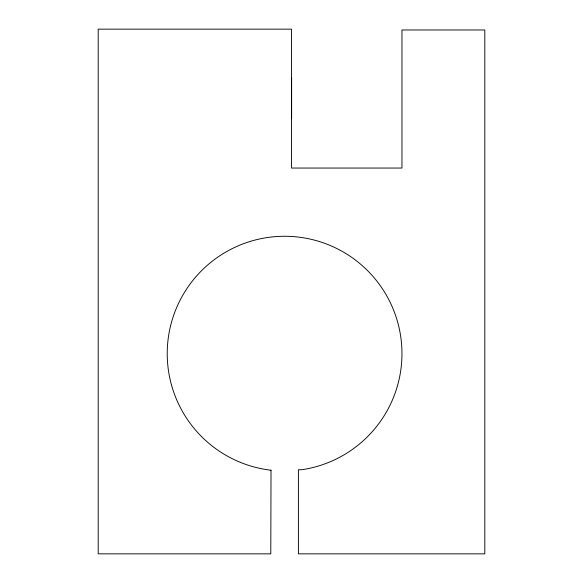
<?xml version="1.0" encoding="UTF-8"?>
<svg xmlns="http://www.w3.org/2000/svg" width="583" height="583" viewBox="0 0 583 583"><rect width="100%" height="100%" fill="white"/><g stroke="black" fill="none" stroke-linecap="round" stroke-linejoin="round"><path stroke-width="0.87" d="M291.624 77.641L291.624 118.735M271.022 470.219L270.789 553.85L98.192 553.85L98.192 29.15L291.5 29.15L291.5 168.05L401.964 168.05L401.964 29.973L484.808 29.973L484.808 553.85L298.401 553.85L298.401 469.752L301.659 469.752A117.365 117.365 0 0 0 382.623 289.095A117.365 117.365 0 0 0 184.673 292.068A117.365 117.365 0 0 0 271.022 470.219"/></g></svg>
